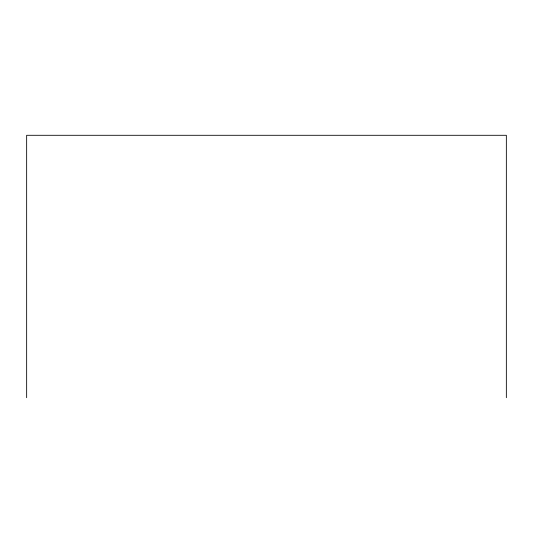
<?xml version="1.0" encoding="UTF-8"?>
<svg xmlns="http://www.w3.org/2000/svg" width="533" height="533" viewBox="0 0 533 533"><rect width="100%" height="100%" fill="white"/><g stroke="black" fill="none" stroke-linecap="round" stroke-linejoin="round"><path stroke-width="0.8" d="M506.35 397.705L506.35 135.295L26.65 135.295L26.65 397.705"/></g></svg>
